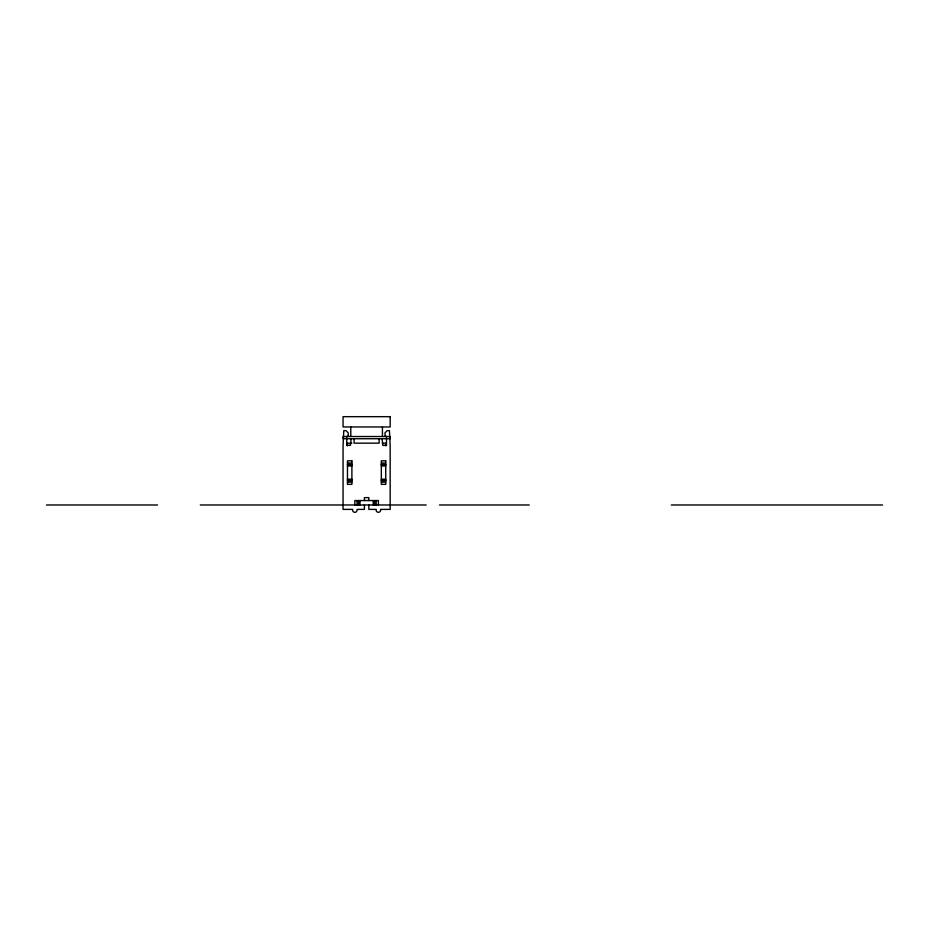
<?xml version="1.0" encoding="UTF-8"?>
<svg xmlns="http://www.w3.org/2000/svg" width="929" height="929" viewBox="0 0 929 929"><rect width="100%" height="100%" fill="white"/><g stroke="black" fill="none" stroke-linecap="round" stroke-linejoin="round"><path stroke-width="1.39" d="M364.412 504.981L364.412 509.394L357.05 509.394L357.05 510.126A2.206 2.206 0 0 1 354.843 512.332A2.206 2.206 0 0 1 352.625 510.126L352.625 509.394L343.056 509.394L343.056 445.363L343.8 430.638L346.006 430.638L348.212 432.844L348.212 435.794L346.738 436.525L346.738 445.363L350.419 445.363L351.162 438.732M368.825 504.981L368.825 509.394L376.187 509.394L376.187 510.126A2.206 2.206 0 0 0 378.393 512.332A2.206 2.206 0 0 0 380.6 510.126L380.6 509.394L390.168 509.394L390.168 445.363L389.437 430.638L387.23 430.638L385.012 432.844L385.012 435.794L386.487 436.525L386.487 445.363L382.806 445.363L382.074 438.732M351.894 443.156L347.469 443.156L347.469 445.874M382.434 443.156L385.744 443.156L385.744 445.874M347.469 463.025L351.894 463.025M381.331 463.025L385.744 463.025M347.469 464.5L351.894 464.5M381.331 464.5L385.744 464.5M347.469 464.999L351.894 464.999M381.331 464.999L385.744 464.999M347.469 465.963L351.894 465.963M381.331 465.963L385.744 465.963M347.469 479.213L351.894 479.213M381.331 479.213L385.744 479.213M347.469 480.177L351.894 480.177M381.331 480.177L385.744 480.177M347.469 480.688L351.894 480.688M381.331 480.688L385.744 480.688M347.469 482.163L351.894 482.163M381.331 482.163L385.744 482.163M46.462 504.981L157.582 504.981M200.269 504.981L426.225 504.981M439.475 504.981L529.263 504.981M671.319 504.981L882.55 504.981M382.434 426.957L382.434 436.537M379.125 438.732L379.125 443.156L354.1 443.156L354.1 438.732M378.382 504.981L378.382 500.557L354.832 500.557L354.832 504.981M376.175 500.557L376.175 504.981M374.712 500.557L374.712 504.981M374.201 500.557L374.201 504.981M373.237 500.557L373.237 504.981M368.825 500.557L368.825 497.619L364.412 497.619L364.412 500.557M359.987 500.557L359.987 504.981M359.024 500.557L359.024 504.981M358.513 500.557L358.513 504.981M357.038 500.557L357.038 504.981M350.79 426.957L350.79 436.537M390.168 416.668L343.056 416.668L343.056 426.968L390.168 426.968L390.168 416.668M390.168 436.525L343.056 436.525L343.056 438.732L390.168 438.732L390.168 436.525M351.894 460.819L347.469 460.819L347.469 484.369L351.894 484.369L351.894 460.819M385.744 460.819L381.331 460.819L381.331 484.369L385.744 484.369L385.744 460.819"/></g></svg>
